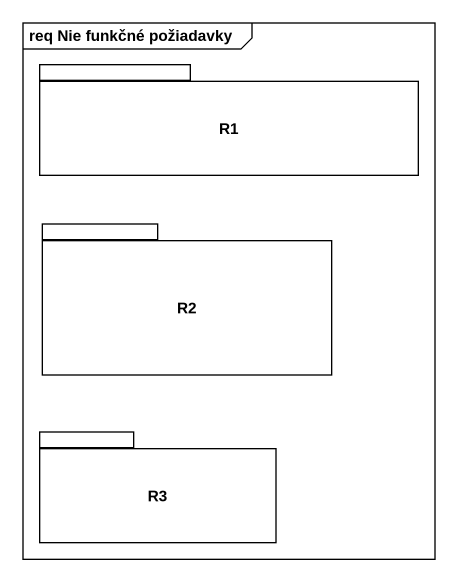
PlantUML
@startuml
mainframe req Nie funkčné požiadavky
package R1 {
}
package R2 {
}
package R3 {
}
@enduml
